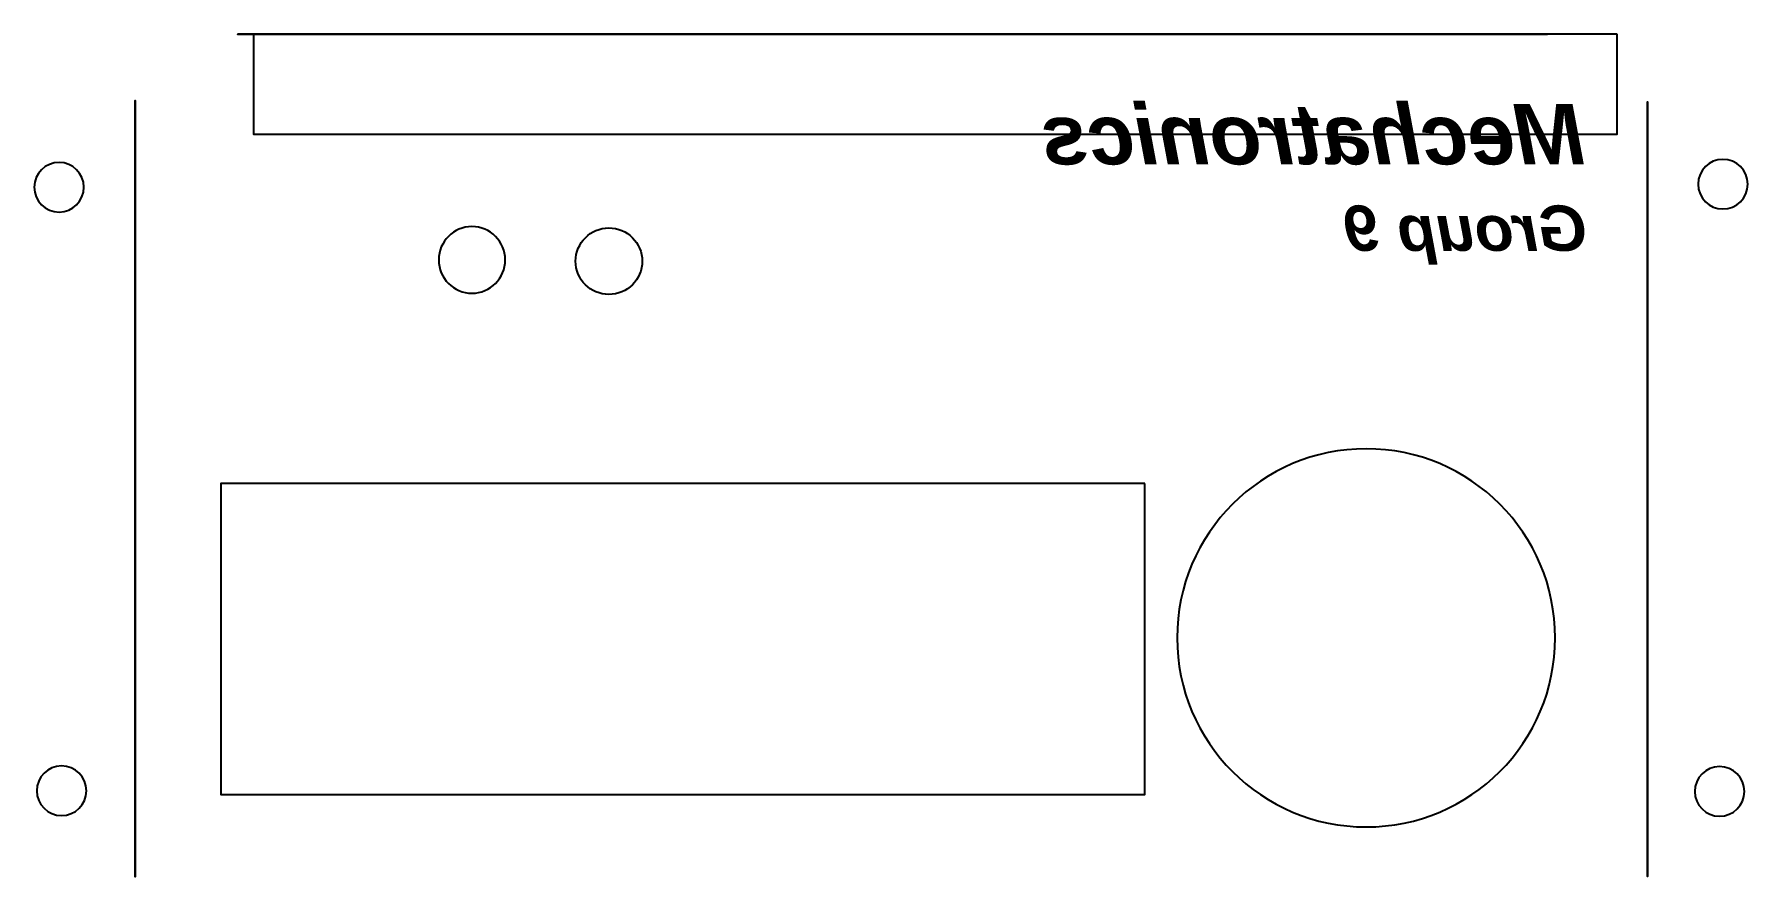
# Model space of a CAD drawing. Header units: inches. Extents: x -0.33 to 5.33, y 0.22 to 3.
import ezdxf

# ---------------------------------------------------------------- set-up
doc = ezdxf.new("R2010")
doc.units = ezdxf.units.IN
doc.header["$MEASUREMENT"] = 0
doc.layers.get('0').update_dxf_attribs({"true_color": 0xc2ced6})
doc.layers.add('Label', color=7, linetype='Continuous', true_color=0xc2ced6)
doc.styles.add('MtXpl_Arial', font='Arial Bold Italic.ttf')

msp = doc.modelspace()

# ---------------------------------------------------------------- linework, layer by layer
at = {"extrusion": (0, 1, 0), "elevation": 3}
msp.add_lwpolyline([(-0.3378, 0.7063), (-4.6691, 0.7063), (-4.6691, 1.1497), (-0.3378, 1.1497)], close=True, dxfattribs=at)
at = {"extrusion": (0, 0, -1), "elevation": -0.9}
msp.add_lwpolyline([(-4.9, 3), (-0.3908, 3), (-0.3908, 2.6702), (-4.9, 2.6702)], close=True, dxfattribs=at)
at = {"extrusion": (-1, 0, 0)}
msp.add_lwpolyline([(-0.2154, 0.8252), (-2.7813, 0.8252), (-2.7813, 0.939), (-0.2154, 0.939)], close=True, dxfattribs=at)
at = {"extrusion": (1, 0, 0), "elevation": 5}
msp.add_lwpolyline([(2.7764, 0.83), (2.7764, 1.0608), (0.2166, 1.0608), (0.2166, 0.83)], close=True, dxfattribs=at)
at = {"extrusion": (0, 0, -1)}
msp.add_lwpolyline([(-3.3382, 1.5152), (-0.2825, 1.5152), (-0.2825, 0.4868), (-3.3382, 0.4868)], close=True, dxfattribs=at)
for centre, radius in [((0.252, 2.4945, -0.8252), 0.082), ((-5.2494, 2.5045, -0.83), 0.082), ((-1.1131, 2.2542), 0.11), ((-4.0697, 1.0049), 0.625), ((0.2438, 0.4995, -0.8252), 0.082), ((-5.2382, 0.4973, -0.83), 0.082)]:
    msp.add_circle(centre, radius, dxfattribs=at)
msp.add_circle((1.566, 2.2499), 0.11)

# ---------------------------------------------------------------- texts
at = {"layer": 'Label', "extrusion": (0, 0, -1), "style": 'MtXpl_Arial'}
for s, height, p in [('Mechatronics', 0.2, (-4.7943, 2.57)), ('Group 9', 0.15, (-4.8015, 2.2841))]:
    msp.add_text(s, height=height, dxfattribs=at).set_placement(p)

doc.saveas('drawing.dxf')
